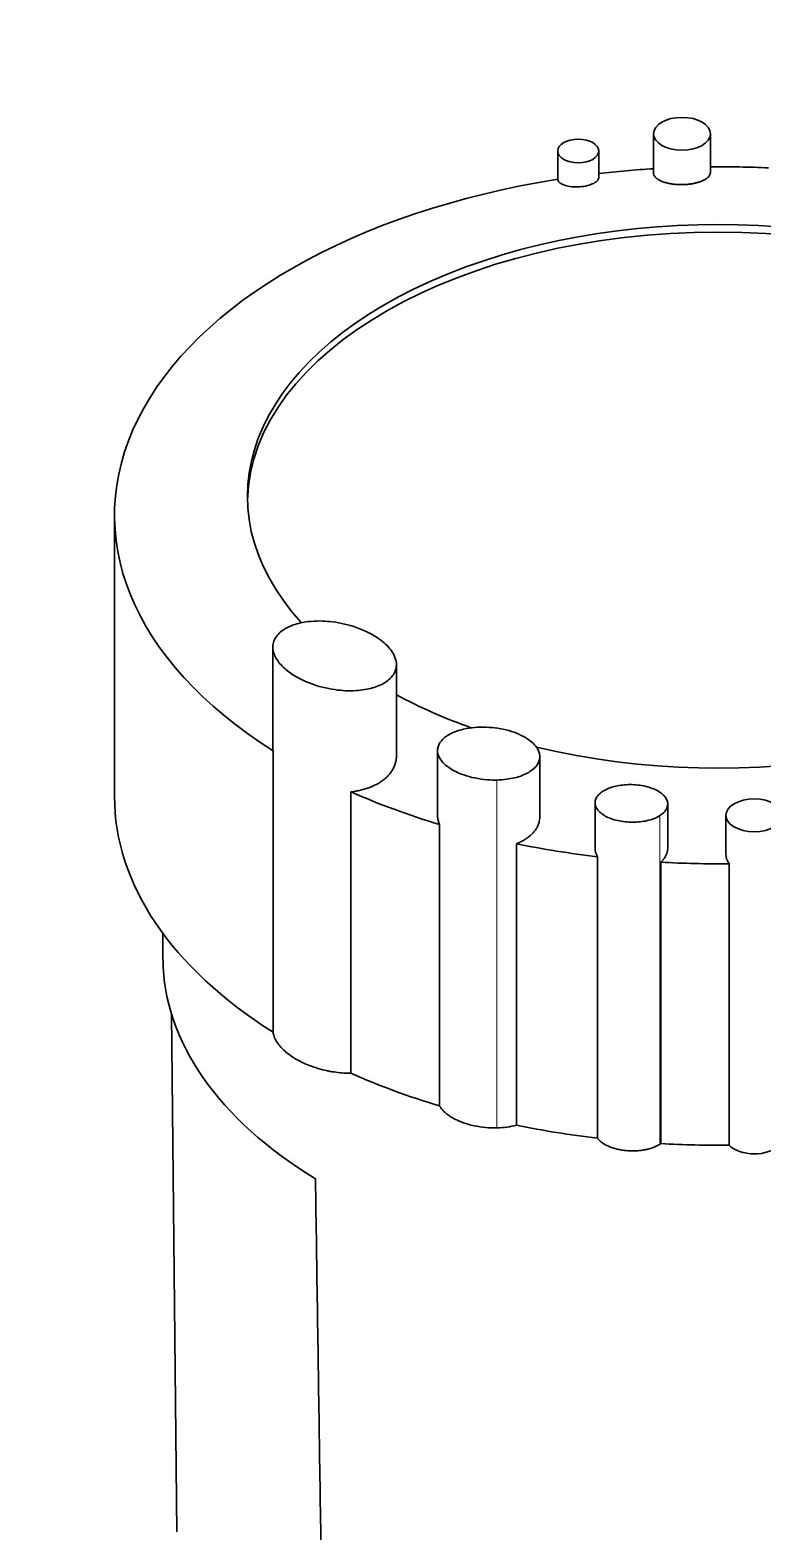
# Model space of a CAD drawing. Header units: millimetres. Extents: x 0 to 42050, y 0 to 29700.
# Drawn here: x 24468.34 to 24487.02, y 11992.93 to 12031.21 of the extents above; entities that cross this region are included whole.
import ezdxf

# ---------------------------------------------------------------- set-up
doc = ezdxf.new("R2010")
doc.units = ezdxf.units.MM
doc.header["$LTSCALE"] = 50
doc.layers.add('Visible', color=7, linetype='Continuous', lineweight=35)
doc.layers.add('Visible Narrow', color=7, linetype='Continuous', lineweight=18)

msp = doc.modelspace()

# ---------------------------------------------------------------- linework, layer by layer
at = {"layer": 'Visible'}
for p, q in [((24484.232, 12027.57), (24484.232, 12028.567)), ((24485.685, 12027.583), (24485.685, 12028.567)), ((24481.791, 12027.408), (24481.791, 12028.129)), ((24482.836, 12027.454), (24482.836, 12028.129)), ((24470.492, 12011.669), (24470.492, 12018.843)), ((24474.528, 12012.913), (24474.528, 12015.478)), ((24477.678, 12012.707), (24477.678, 12015.037)), ((24474.532, 12005.668), (24474.532, 12012.842)), ((24478.728, 12011.194), (24478.728, 12012.846)), ((24481.333, 12011.159), (24481.333, 12012.69)), ((24476.517, 12004.618), (24476.517, 12011.792)), ((24482.743, 12010.354), (24482.743, 12011.515)), ((24484.594, 12010.353), (24484.594, 12011.48)), ((24486.076, 12010.211), (24486.076, 12011.194)), ((24478.78, 12003.787), (24478.78, 12010.961)), ((24480.741, 12003.295), (24480.741, 12010.468)), ((24482.803, 12002.964), (24482.803, 12010.138)), ((24484.418, 12002.825), (24484.418, 12009.998)), ((24486.161, 12002.786), (24486.161, 12009.96)), ((24471.727, 12007.505), (24471.72, 12008.191)), ((24472.083, 11992.926), (24471.942, 12006.137))]:
    msp.add_line(p, q, dxfattribs=at)
at = {"layer": 'Visible', "color": 9, "true_color": 0xc0c0c0}
for major_axis, start_param, end_param in [((-3300, 0), 6.086634, 9.623125), ((-3260, 0), 0, 1.750512)]:
    msp.add_ellipse((26536.67, 12505.046), major_axis=major_axis, ratio=0.57735, start_param=start_param, end_param=end_param, dxfattribs=at)
at = {"layer": 'Visible'}
for centre, major_axis in [((24484.959, 12028.567), (-0.726, 0)), ((24482.313, 12028.129), (-0.523, 0)), ((24486.802, 12011.194), (0.726, 0))]:
    msp.add_ellipse(centre, major_axis=major_axis, ratio=0.57735, dxfattribs=at)
for centre, major_axis, ratio, start_param, end_param in [((24485.88, 12018.843), (-15.389, 0), 0.57735, 4.819683, 4.911536), ((24484.959, 12027.576), (-0.726, -0.009), 0.420952, 2.72899, 3.136556), ((24485.88, 12018.843), (-15.389, 0), 0.57735, 4.628722, 4.725102), ((24485.88, 12018.843), (-15.389, 0), 0.57735, 4.981368, 7.024738), ((24485.88, 12019.324), (-12, 0), 0.57735, 1.174567, 6.7668), ((24485.88, 12019.133), (-12, 0), 0.57735, 3.15534, 6.269438), ((24485.88, 12019.324), (-12, 0), 0.57735, 0.818232, 1.01877), ((24485.88, 12011.669), (-15.389, 0), 0.57735, 0, 0.741553), ((24485.88, 12018.843), (15.389, 0), 0.57735, 4.058312, 4.232803), ((24485.88, 12018.843), (15.389, 0), 0.57735, 4.37188, 4.511059), ((24485.88, 12018.843), (15.389, 0), 0.57735, 4.617222, 4.730626), ((24486.802, 12010.203), (-0.726, 0.015), 0.733541, 0.015633, 0.504332), ((24485.88, 12007.556), (-14.153, 0), 0.57735, 0.006171, 0.759321), ((24478.296, 12005.282), (-3.764, 0.505), 0.340079, 0.091375, 0.110273), ((24485.88, 12011.669), (-15.389, 0), 0.57735, 0.916719, 1.09121), ((24480.194, 12004.117), (1.544, 0), 0.57735, 4.243408, 4.36131), ((24485.88, 12011.669), (-15.389, 0), 0.57735, 1.230287, 1.369466), ((24483.985, 12003.045), (0.608, 0.088), 0.596288, 5.36756, 5.415367), ((24485.88, 12011.669), (-15.389, 0), 0.57735, 1.47563, 1.589033), ((24486.802, 12002.983), (0.726, 0), 0.57735, 3.630293, 4.716834), ((24486.802, 12002.983), (0.726, 0), 0.57735, 4.830327, 5.916867), ((24483.695, 12003.221), (1.006, 0), 0.57735, 4.504742, 4.62354), ((24486.804, 12002.961), (0.688, 0), 0.57735, 4.713662, 4.833498)]:
    msp.add_ellipse(centre, major_axis=major_axis, ratio=ratio, start_param=start_param, end_param=end_param, dxfattribs=at)
for points, knots in [([(24484.232, 12027.57), (24484.232, 12027.563), (24484.233, 12027.556), (24484.234, 12027.55), (24484.235, 12027.544), (24484.236, 12027.539), (24484.237, 12027.533), (24484.239, 12027.528), (24484.241, 12027.523), (24484.243, 12027.517), (24484.248, 12027.507), (24484.253, 12027.496), (24484.261, 12027.485), (24484.268, 12027.475), (24484.276, 12027.465), (24484.286, 12027.455), (24484.291, 12027.45), (24484.296, 12027.445), (24484.302, 12027.44), (24484.308, 12027.435), (24484.314, 12027.43), (24484.32, 12027.425), (24484.325, 12027.421), (24484.33, 12027.417), (24484.335, 12027.414), (24484.34, 12027.41), (24484.346, 12027.407), (24484.351, 12027.403), (24484.363, 12027.396), (24484.375, 12027.389), (24484.387, 12027.382), (24484.4, 12027.376), (24484.413, 12027.369), (24484.427, 12027.363), (24484.434, 12027.36), (24484.441, 12027.357), (24484.448, 12027.354), (24484.456, 12027.351), (24484.463, 12027.348), (24484.471, 12027.345), (24484.478, 12027.343), (24484.486, 12027.34), (24484.494, 12027.337), (24484.502, 12027.334), (24484.51, 12027.332), (24484.518, 12027.329), (24484.526, 12027.327), (24484.535, 12027.324), (24484.543, 12027.322), (24484.552, 12027.319), (24484.56, 12027.317), (24484.569, 12027.315), (24484.578, 12027.312), (24484.586, 12027.31), (24484.595, 12027.308), (24484.604, 12027.306), (24484.613, 12027.304), (24484.623, 12027.302), (24484.641, 12027.298), (24484.659, 12027.295), (24484.678, 12027.292), (24484.688, 12027.29), (24484.697, 12027.289), (24484.707, 12027.287), (24484.717, 12027.286), (24484.726, 12027.285), (24484.736, 12027.283), (24484.746, 12027.282), (24484.756, 12027.281), (24484.766, 12027.28), (24484.776, 12027.279), (24484.786, 12027.278), (24484.796, 12027.277), (24484.806, 12027.276), (24484.817, 12027.275), (24484.827, 12027.275), (24484.837, 12027.274), (24484.847, 12027.273), (24484.858, 12027.273), (24484.868, 12027.272), (24484.878, 12027.272), (24484.888, 12027.271), (24484.899, 12027.271), (24484.909, 12027.271), (24484.919, 12027.271), (24484.93, 12027.271), (24484.94, 12027.271), (24484.95, 12027.271), (24484.961, 12027.271), (24484.971, 12027.271), (24484.981, 12027.271), (24484.992, 12027.271), (24485.002, 12027.272), (24485.012, 12027.272), (24485.023, 12027.272), (24485.033, 12027.273), (24485.043, 12027.274), (24485.054, 12027.274), (24485.064, 12027.275), (24485.074, 12027.276), (24485.084, 12027.277), (24485.095, 12027.277), (24485.105, 12027.278), (24485.115, 12027.279), (24485.125, 12027.28), (24485.135, 12027.282), (24485.145, 12027.283), (24485.155, 12027.284), (24485.165, 12027.285), (24485.178, 12027.287), (24485.191, 12027.289), (24485.203, 12027.291), (24485.209, 12027.292), (24485.215, 12027.293), (24485.222, 12027.294), (24485.228, 12027.295), (24485.234, 12027.296), (24485.24, 12027.297), (24485.252, 12027.3), (24485.264, 12027.302), (24485.276, 12027.305), (24485.288, 12027.307), (24485.3, 12027.31), (24485.312, 12027.313), (24485.323, 12027.316), (24485.335, 12027.319), (24485.346, 12027.322), (24485.357, 12027.325), (24485.368, 12027.328), (24485.379, 12027.331), (24485.39, 12027.335), (24485.401, 12027.338), (24485.411, 12027.342), (24485.421, 12027.345), (24485.432, 12027.349), (24485.441, 12027.353), (24485.451, 12027.357), (24485.461, 12027.36), (24485.47, 12027.364), (24485.48, 12027.368), (24485.489, 12027.373), (24485.497, 12027.377), (24485.506, 12027.381), (24485.515, 12027.385), (24485.523, 12027.39), (24485.532, 12027.394), (24485.54, 12027.399), (24485.547, 12027.403), (24485.555, 12027.408), (24485.563, 12027.412), (24485.57, 12027.417), (24485.577, 12027.422), (24485.584, 12027.427), (24485.59, 12027.432), (24485.597, 12027.437), (24485.603, 12027.442), (24485.609, 12027.447), (24485.615, 12027.452), (24485.62, 12027.457), (24485.625, 12027.462)], [0.676327, 0.676327, 0.676327, 0.676327, 0.795915, 0.795915, 0.795915, 0.895281, 0.895281, 0.895281, 0.994648, 0.994648, 0.994648, 1.193412, 1.193412, 1.193412, 1.392244, 1.392244, 1.392244, 1.491995, 1.491995, 1.491995, 1.59209, 1.59209, 1.59209, 1.670025, 1.670025, 1.670025, 1.748007, 1.748007, 1.748007, 1.90383, 1.90383, 1.90383, 2.059007, 2.059007, 2.059007, 2.13629, 2.13629, 2.13629, 2.213794, 2.213794, 2.213794, 2.291525, 2.291525, 2.291525, 2.369412, 2.369412, 2.369412, 2.447383, 2.447383, 2.447383, 2.52536, 2.52536, 2.52536, 2.603271, 2.603271, 2.603271, 2.681042, 2.681042, 2.681042, 2.835916, 2.835916, 2.835916, 2.913328, 2.913328, 2.913328, 2.990989, 2.990989, 2.990989, 3.068828, 3.068828, 3.068828, 3.146772, 3.146772, 3.146772, 3.224744, 3.224744, 3.224744, 3.302665, 3.302665, 3.302665, 3.38046, 3.38046, 3.38046, 3.458057, 3.458057, 3.458057, 3.535395, 3.535395, 3.535395, 3.61277, 3.61277, 3.61277, 3.690401, 3.690401, 3.690401, 3.768219, 3.768219, 3.768219, 3.846153, 3.846153, 3.846153, 3.924124, 3.924124, 3.924124, 4.002055, 4.002055, 4.002055, 4.079869, 4.079869, 4.079869, 4.179704, 4.179704, 4.179704, 4.229458, 4.229458, 4.229458, 4.279178, 4.279178, 4.279178, 4.378945, 4.378945, 4.378945, 4.479047, 4.479047, 4.479047, 4.579336, 4.579336, 4.579336, 4.679652, 4.679652, 4.679652, 4.779833, 4.779833, 4.779833, 4.879722, 4.879722, 4.879722, 4.979215, 4.979215, 4.979215, 5.078917, 5.078917, 5.078917, 5.178968, 5.178968, 5.178968, 5.279231, 5.279231, 5.279231, 5.379555, 5.379555, 5.379555, 5.479783, 5.479783, 5.479783, 5.579762, 5.579762, 5.579762, 5.679349, 5.679349, 5.679349, 5.679349]), ([(24481.791, 12027.408), (24481.793, 12027.384), (24481.804, 12027.359), (24481.852, 12027.309), (24481.891, 12027.285), (24481.982, 12027.249), (24482.039, 12027.234), (24482.166, 12027.215), (24482.236, 12027.211), (24482.367, 12027.215), (24482.437, 12027.222), (24482.567, 12027.248), (24482.626, 12027.267), (24482.721, 12027.308), (24482.763, 12027.335), (24482.82, 12027.391), (24482.834, 12027.421), (24482.836, 12027.45), (24482.836, 12027.452), (24482.836, 12027.454)], [-0.7880279, -0.7880279, -0.7880279, -0.7880279, -0.7446738, -0.7446738, -0.694415, -0.694415, -0.6450434, -0.6450434, -0.5956717, -0.5956717, -0.5465636, -0.5465636, -0.4974554, -0.4974554, -0.4474627, -0.4474627, -0.39747, -0.39747, -0.394509, -0.394509, -0.394509, -0.394509]), ([(24477.67, 12015.122), (24477.645, 12015.26), (24477.565, 12015.374), (24477.422, 12015.547), (24477.314, 12015.641), (24477.031, 12015.828), (24476.831, 12015.927), (24476.382, 12016.072), (24476.169, 12016.114), (24475.829, 12016.148), (24475.639, 12016.157), (24475.295, 12016.114), (24475.166, 12016.086), (24474.912, 12015.998), (24474.828, 12015.945), (24474.69, 12015.848), (24474.623, 12015.771), (24474.547, 12015.624), (24474.512, 12015.524), (24474.536, 12015.393)], [-1.472432, -1.472432, -1.472432, -1.472432, -1.337706, -1.337706, -1.147944, -1.147944, -0.917166, -0.917166, -0.718918, -0.718918, -0.577001, -0.577001, -0.487694, -0.487694, -0.382199, -0.382199, -0.171509, -0.171509, 0, 0, 0, 0]), ([(24474.536, 12015.393), (24474.553, 12015.3), (24474.597, 12015.209), (24474.722, 12015.036), (24474.803, 12014.954), (24475.072, 12014.741), (24475.296, 12014.622), (24475.77, 12014.455), (24475.99, 12014.411), (24476.352, 12014.367), (24476.532, 12014.361), (24476.861, 12014.391), (24476.996, 12014.419), (24477.236, 12014.493), (24477.341, 12014.543), (24477.517, 12014.668), (24477.584, 12014.745), (24477.66, 12014.892), (24477.694, 12014.992), (24477.67, 12015.122)], [-1.609031, -1.609031, -1.609031, -1.609031, -1.482703, -1.482703, -1.356113, -1.356113, -1.130422, -1.130422, -0.927719, -0.927719, -0.736307, -0.736307, -0.5717, -0.5717, -0.381786, -0.381786, -0.170571, -0.170571, 0, 0, 0, 0]), ([(24479.82, 12013.441), (24479.723, 12013.439), (24479.626, 12013.431), (24479.437, 12013.403), (24479.346, 12013.382), (24479.133, 12013.315), (24479.032, 12013.265), (24478.889, 12013.165), (24478.831, 12013.112), (24478.743, 12012.977), (24478.724, 12012.9), (24478.734, 12012.738), (24478.77, 12012.654), (24478.908, 12012.483), (24479.018, 12012.398), (24479.301, 12012.248), (24479.481, 12012.186), (24479.905, 12012.098), (24480.098, 12012.091), (24480.241, 12012.094)], [-1.0291835, -1.0291835, -1.0291835, -1.0291835, -0.9910934, -0.9910934, -0.952916, -0.952916, -0.8965015, -0.8965015, -0.8521566, -0.8521566, -0.803104, -0.803104, -0.7474184, -0.7474184, -0.681095, -0.681095, -0.6048226, -0.6048226, -0.5137114, -0.5137114, -0.5137114, -0.5137114]), ([(24480.241, 12012.094), (24480.269, 12012.095), (24480.296, 12012.096), (24480.467, 12012.106), (24480.607, 12012.127), (24480.894, 12012.204), (24481.005, 12012.259), (24481.152, 12012.353), (24481.222, 12012.411), (24481.317, 12012.556), (24481.337, 12012.633), (24481.328, 12012.795), (24481.293, 12012.878), (24481.158, 12013.049), (24481.049, 12013.133), (24480.771, 12013.283), (24480.593, 12013.346), (24480.217, 12013.426), (24480.019, 12013.446), (24479.82, 12013.441)], [-0.969635, -0.969635, -0.969635, -0.969635, -0.9516039, -0.9516039, -0.8590401, -0.8590401, -0.7468642, -0.7468642, -0.6448206, -0.6448206, -0.5452979, -0.5452979, -0.4337363, -0.4337363, -0.3009485, -0.3009485, -0.1487815, -0.1487815, 0, 0, 0, 0]), ([(24474.532, 12012.842), (24474.531, 12012.852), (24474.53, 12012.863), (24474.53, 12012.873), (24474.529, 12012.884), (24474.529, 12012.895), (24474.528, 12012.905), (24474.528, 12012.908), (24474.528, 12012.91), (24474.528, 12012.913)], [0, 0, 0, 0, 0.1174403, 0.1174403, 0.1174403, 0.2348544, 0.2348544, 0.2348544, 0.2622607, 0.2622607, 0.2622607, 0.2622607]), ([(24477.678, 12012.707), (24477.678, 12012.698), (24477.678, 12012.689), (24477.678, 12012.68), (24477.677, 12012.665), (24477.676, 12012.651), (24477.674, 12012.636), (24477.674, 12012.629), (24477.673, 12012.622), (24477.672, 12012.615), (24477.671, 12012.608), (24477.669, 12012.6), (24477.668, 12012.593), (24477.665, 12012.579), (24477.662, 12012.564), (24477.659, 12012.55), (24477.652, 12012.521), (24477.643, 12012.492), (24477.631, 12012.463), (24477.62, 12012.435), (24477.607, 12012.406), (24477.592, 12012.378), (24477.585, 12012.364), (24477.577, 12012.35), (24477.568, 12012.336), (24477.56, 12012.322), (24477.551, 12012.309), (24477.541, 12012.295), (24477.522, 12012.268), (24477.501, 12012.241), (24477.478, 12012.216), (24477.466, 12012.203), (24477.454, 12012.19), (24477.442, 12012.178), (24477.429, 12012.165), (24477.416, 12012.153), (24477.403, 12012.141), (24477.396, 12012.135), (24477.389, 12012.129), (24477.382, 12012.123), (24477.375, 12012.117), (24477.368, 12012.111), (24477.361, 12012.105), (24477.346, 12012.094), (24477.331, 12012.083), (24477.316, 12012.072), (24477.3, 12012.061), (24477.284, 12012.05), (24477.268, 12012.04), (24477.252, 12012.029), (24477.235, 12012.019), (24477.219, 12012.009), (24477.202, 12012), (24477.184, 12011.99), (24477.167, 12011.981), (24477.149, 12011.972), (24477.131, 12011.963), (24477.113, 12011.954), (24477.077, 12011.937), (24477.04, 12011.921), (24477.002, 12011.907), (24476.964, 12011.892), (24476.925, 12011.879), (24476.885, 12011.866), (24476.845, 12011.854), (24476.805, 12011.843), (24476.765, 12011.834), (24476.744, 12011.829), (24476.724, 12011.825), (24476.703, 12011.82), (24476.683, 12011.816), (24476.662, 12011.812), (24476.642, 12011.809), (24476.621, 12011.805), (24476.6, 12011.802), (24476.58, 12011.799), (24476.559, 12011.797), (24476.538, 12011.794), (24476.517, 12011.792)], [0.372377, 0.372377, 0.372377, 0.372377, 0.470785, 0.470785, 0.470785, 0.627764, 0.627764, 0.627764, 0.70624, 0.70624, 0.70624, 0.784685, 0.784685, 0.784685, 0.941791, 0.941791, 0.941791, 1.256554, 1.256554, 1.256554, 1.570799, 1.570799, 1.570799, 1.727749, 1.727749, 1.727749, 1.884656, 1.884656, 1.884656, 2.198411, 2.198411, 2.198411, 2.355306, 2.355306, 2.355306, 2.512177, 2.512177, 2.512177, 2.590637, 2.590637, 2.590637, 2.669098, 2.669098, 2.669098, 2.825969, 2.825969, 2.825969, 2.982987, 2.982987, 2.982987, 3.14007, 3.14007, 3.14007, 3.29699, 3.29699, 3.29699, 3.453876, 3.453876, 3.453876, 3.767724, 3.767724, 3.767724, 4.081562, 4.081562, 4.081562, 4.395498, 4.395498, 4.395498, 4.552406, 4.552406, 4.552406, 4.70939, 4.70939, 4.70939, 4.866307, 4.866307, 4.866307, 5.023344, 5.023344, 5.023344, 5.023344]), ([(24484.397, 12011.189), (24484.426, 12011.208), (24484.437, 12011.216), (24484.503, 12011.269), (24484.544, 12011.318), (24484.594, 12011.422), (24484.601, 12011.476), (24484.581, 12011.57), (24484.561, 12011.629), (24484.444, 12011.754), (24484.367, 12011.806), (24484.175, 12011.896), (24484.057, 12011.931), (24483.804, 12011.974), (24483.67, 12011.981), (24483.418, 12011.967), (24483.3, 12011.948), (24483.098, 12011.889), (24483.012, 12011.852), (24482.941, 12011.806)], [-0.8880941, -0.8880941, -0.8880941, -0.8880941, -0.8540851, -0.8540851, -0.7043262, -0.7043262, -0.5505729, -0.5505729, -0.4535132, -0.4535132, -0.367199, -0.367199, -0.26893, -0.26893, -0.1703214, -0.1703214, -0.0796423, -0.0796423, 0, 0, 0, 0]), ([(24482.941, 12011.806), (24482.898, 12011.779), (24482.861, 12011.748), (24482.801, 12011.683), (24482.778, 12011.648), (24482.737, 12011.55), (24482.739, 12011.493), (24482.764, 12011.405), (24482.789, 12011.343), (24482.925, 12011.217), (24483.009, 12011.166), (24483.213, 12011.082), (24483.335, 12011.051), (24483.589, 12011.017), (24483.721, 12011.013), (24483.974, 12011.035), (24484.086, 12011.058), (24484.258, 12011.114), (24484.319, 12011.138), (24484.397, 12011.189)], [-2.02087, -2.02087, -2.02087, -2.02087, -1.877254, -1.877254, -1.733386, -1.733386, -1.484034, -1.484034, -1.280209, -1.280209, -1.106342, -1.106342, -0.913487, -0.913487, -0.72369, -0.72369, -0.538223, -0.538223, -0.390034, -0.390034, -0.390034, -0.390034]), ([(24478.78, 12010.961), (24478.773, 12010.974), (24478.768, 12010.988), (24478.762, 12011.003), (24478.757, 12011.017), (24478.752, 12011.031), (24478.748, 12011.045), (24478.744, 12011.06), (24478.741, 12011.074), (24478.738, 12011.089), (24478.735, 12011.104), (24478.733, 12011.118), (24478.731, 12011.133), (24478.73, 12011.148), (24478.729, 12011.163), (24478.728, 12011.178), (24478.728, 12011.183), (24478.728, 12011.188), (24478.728, 12011.194)], [0, 0, 0, 0, 0.1584738, 0.1584738, 0.1584738, 0.3168666, 0.3168666, 0.3168666, 0.4752531, 0.4752531, 0.4752531, 0.6336674, 0.6336674, 0.6336674, 0.7921518, 0.7921518, 0.7921518, 0.8498175, 0.8498175, 0.8498175, 0.8498175]), ([(24481.333, 12011.159), (24481.333, 12011.153), (24481.333, 12011.147), (24481.333, 12011.142), (24481.332, 12011.098), (24481.325, 12011.055), (24481.314, 12011.012), (24481.306, 12010.984), (24481.296, 12010.956), (24481.284, 12010.928), (24481.278, 12010.914), (24481.271, 12010.901), (24481.264, 12010.887), (24481.26, 12010.88), (24481.256, 12010.874), (24481.252, 12010.867), (24481.248, 12010.86), (24481.244, 12010.854), (24481.24, 12010.847), (24481.231, 12010.834), (24481.222, 12010.821), (24481.213, 12010.808), (24481.203, 12010.795), (24481.193, 12010.782), (24481.182, 12010.77), (24481.172, 12010.757), (24481.161, 12010.745), (24481.149, 12010.733), (24481.137, 12010.721), (24481.125, 12010.709), (24481.113, 12010.697), (24481.1, 12010.685), (24481.087, 12010.674), (24481.074, 12010.663), (24481.061, 12010.652), (24481.047, 12010.641), (24481.033, 12010.63), (24481.018, 12010.619), (24481.004, 12010.609), (24480.989, 12010.599), (24480.974, 12010.588), (24480.959, 12010.579), (24480.943, 12010.569), (24480.927, 12010.559), (24480.911, 12010.55), (24480.895, 12010.541), (24480.879, 12010.532), (24480.862, 12010.523), (24480.845, 12010.515), (24480.812, 12010.498), (24480.777, 12010.483), (24480.741, 12010.468)], [5.554733, 5.554733, 5.554733, 5.554733, 5.614093, 5.614093, 5.614093, 6.072494, 6.072494, 6.072494, 6.372663, 6.372663, 6.372663, 6.522733, 6.522733, 6.522733, 6.597775, 6.597775, 6.597775, 6.672831, 6.672831, 6.672831, 6.822903, 6.822903, 6.822903, 6.973035, 6.973035, 6.973035, 7.12319, 7.12319, 7.12319, 7.273314, 7.273314, 7.273314, 7.423461, 7.423461, 7.423461, 7.573647, 7.573647, 7.573647, 7.724027, 7.724027, 7.724027, 7.874381, 7.874381, 7.874381, 8.024508, 8.024508, 8.024508, 8.174579, 8.174579, 8.174579, 8.474771, 8.474771, 8.474771, 8.474771]), ([(24482.803, 12010.138), (24482.796, 12010.15), (24482.79, 12010.162), (24482.784, 12010.174), (24482.778, 12010.186), (24482.773, 12010.199), (24482.769, 12010.211), (24482.764, 12010.224), (24482.76, 12010.237), (24482.757, 12010.25), (24482.753, 12010.262), (24482.751, 12010.275), (24482.748, 12010.288), (24482.745, 12010.31), (24482.743, 12010.332), (24482.743, 12010.354)], [0, 0, 0, 0, 0.1366671, 0.1366671, 0.1366671, 0.2733863, 0.2733863, 0.2733863, 0.410021, 0.410021, 0.410021, 0.5467909, 0.5467909, 0.5467909, 0.7781392, 0.7781392, 0.7781392, 0.7781392]), ([(24484.594, 12010.353), (24484.594, 12010.345), (24484.594, 12010.337), (24484.594, 12010.329), (24484.593, 12010.317), (24484.592, 12010.306), (24484.59, 12010.294), (24484.589, 12010.288), (24484.588, 12010.282), (24484.587, 12010.276), (24484.585, 12010.27), (24484.584, 12010.264), (24484.583, 12010.258), (24484.577, 12010.235), (24484.569, 12010.211), (24484.559, 12010.189), (24484.549, 12010.166), (24484.537, 12010.143), (24484.523, 12010.121), (24484.509, 12010.1), (24484.493, 12010.078), (24484.476, 12010.058), (24484.467, 12010.047), (24484.458, 12010.037), (24484.448, 12010.027), (24484.438, 12010.018), (24484.428, 12010.008), (24484.418, 12009.998)], [5.549404, 5.549404, 5.549404, 5.549404, 5.632448, 5.632448, 5.632448, 5.756613, 5.756613, 5.756613, 5.818684, 5.818684, 5.818684, 5.880766, 5.880766, 5.880766, 6.129152, 6.129152, 6.129152, 6.377693, 6.377693, 6.377693, 6.626296, 6.626296, 6.626296, 6.750645, 6.750645, 6.750645, 6.875023, 6.875023, 6.875023, 6.875023]), ([(24476.517, 12004.618), (24476.434, 12004.618), (24476.355, 12004.622), (24476.283, 12004.628), (24476.215, 12004.633), (24476.149, 12004.641), (24476.087, 12004.651), (24476.056, 12004.655), (24476.024, 12004.661), (24475.991, 12004.667), (24475.954, 12004.674), (24475.922, 12004.68), (24475.896, 12004.686), (24475.754, 12004.717), (24475.634, 12004.753), (24475.537, 12004.788), (24475.471, 12004.811), (24475.408, 12004.836), (24475.347, 12004.863), (24475.315, 12004.878), (24475.285, 12004.892), (24475.257, 12004.905), (24475.233, 12004.917), (24475.204, 12004.932), (24475.171, 12004.95), (24475.116, 12004.98), (24475.062, 12005.012), (24475.012, 12005.046), (24474.966, 12005.077), (24474.918, 12005.112), (24474.87, 12005.152), (24474.828, 12005.186), (24474.79, 12005.222), (24474.755, 12005.259), (24474.736, 12005.279), (24474.719, 12005.298), (24474.704, 12005.315), (24474.692, 12005.33), (24474.676, 12005.35), (24474.66, 12005.373), (24474.632, 12005.411), (24474.607, 12005.451), (24474.587, 12005.492), (24474.565, 12005.538), (24474.551, 12005.579), (24474.542, 12005.616), (24474.54, 12005.625), (24474.538, 12005.634), (24474.536, 12005.643)], [17.112883, 17.112883, 17.112883, 17.112883, 17.712225, 17.712225, 17.712225, 18.212756, 18.212756, 18.212756, 18.463102, 18.463102, 18.463102, 18.713412, 18.713412, 18.713412, 19.714276, 19.714276, 19.714276, 20.291946, 20.291946, 20.291946, 20.580803, 20.580803, 20.580803, 20.869647, 20.869647, 20.869647, 21.447327, 21.447327, 21.447327, 22.025013, 22.025013, 22.025013, 22.572438, 22.572438, 22.572438, 22.846173, 22.846173, 22.846173, 23.119908, 23.119908, 23.119908, 23.667317, 23.667317, 23.667317, 24.214715, 24.214715, 24.214715, 24.335586, 24.335586, 24.335586, 24.335586]), ([(24479.497, 12003.322), (24479.49, 12003.324), (24479.484, 12003.326), (24479.478, 12003.328), (24479.432, 12003.342), (24479.386, 12003.357), (24479.342, 12003.374), (24479.298, 12003.391), (24479.255, 12003.409), (24479.215, 12003.428), (24479.17, 12003.449), (24479.131, 12003.47), (24479.098, 12003.49), (24479.07, 12003.506), (24479.037, 12003.526), (24479.003, 12003.551), (24478.97, 12003.575), (24478.942, 12003.597), (24478.92, 12003.617), (24478.891, 12003.643), (24478.868, 12003.667), (24478.849, 12003.689), (24478.83, 12003.711), (24478.811, 12003.736), (24478.793, 12003.764), (24478.789, 12003.772), (24478.784, 12003.779), (24478.78, 12003.787)], [1.91706, 1.91706, 1.91706, 1.91706, 1.977233, 1.977233, 1.977233, 2.372727, 2.372727, 2.372727, 2.768227, 2.768227, 2.768227, 3.163724, 3.163724, 3.163724, 3.519225, 3.519225, 3.519225, 3.874729, 3.874729, 3.874729, 4.230226, 4.230226, 4.230226, 4.585732, 4.585732, 4.585732, 4.691108, 4.691108, 4.691108, 4.691108]), ([(24480.241, 12003.227), (24480.144, 12003.224), (24480.046, 12003.228), (24479.852, 12003.246), (24479.756, 12003.261), (24479.663, 12003.28)], [0, 0, 0, 0, 0.0729836, 0.0729836, 0.1472241, 0.1472241, 0.1472241, 0.1472241]), ([(24480.741, 12003.295), (24480.664, 12003.274), (24480.584, 12003.258), (24480.416, 12003.235), (24480.329, 12003.228), (24480.241, 12003.227)], [0.000001, 0.000001, 0.000001, 0.000001, 0.0634448, 0.0634448, 0.1293563, 0.1293563, 0.1293563, 0.1293563]), ([(24483.488, 12002.653), (24483.466, 12002.655), (24483.442, 12002.658), (24483.418, 12002.662), (24483.373, 12002.67), (24483.334, 12002.678), (24483.3, 12002.686), (24483.246, 12002.699), (24483.179, 12002.718), (24483.109, 12002.747), (24483.079, 12002.759), (24483.051, 12002.773), (24483.024, 12002.787), (24482.997, 12002.801), (24482.971, 12002.815), (24482.947, 12002.831), (24482.925, 12002.846), (24482.905, 12002.861), (24482.887, 12002.876), (24482.87, 12002.89), (24482.853, 12002.906), (24482.836, 12002.923), (24482.828, 12002.933), (24482.821, 12002.941), (24482.815, 12002.949), (24482.811, 12002.953), (24482.807, 12002.959), (24482.803, 12002.964)], [2.49121, 2.49121, 2.49121, 2.49121, 2.661477, 2.661477, 2.661477, 2.972457, 2.972457, 2.972457, 3.5195, 3.5195, 3.5195, 3.793117, 3.793117, 3.793117, 4.066739, 4.066739, 4.066739, 4.309574, 4.309574, 4.309574, 4.5524, 4.5524, 4.5524, 4.67383, 4.67383, 4.67383, 4.750824, 4.750824, 4.750824, 4.750824]), ([(24484.397, 12002.811), (24484.32, 12002.761), (24484.225, 12002.722), (24484.12, 12002.693), (24484.091, 12002.685), (24484.064, 12002.679), (24484.04, 12002.674), (24484.016, 12002.669), (24483.989, 12002.664), (24483.958, 12002.659), (24483.902, 12002.651), (24483.845, 12002.645), (24483.787, 12002.642), (24483.727, 12002.639), (24483.666, 12002.639), (24483.606, 12002.642)], [0, 0, 0, 0, 0.863734, 0.863734, 0.863734, 1.080057, 1.080057, 1.080057, 1.296349, 1.296349, 1.296349, 1.728808, 1.728808, 1.728808, 2.183524, 2.183524, 2.183524, 2.183524]), ([(24475.615, 12001.93), (24475.632, 12000.771), (24475.649, 11999.612), (24475.666, 11998.453), (24475.684, 11997.293), (24475.701, 11996.134), (24475.718, 11994.975), (24475.736, 11993.816), (24475.753, 11992.657), (24475.77, 11991.498), (24475.788, 11990.339), (24475.805, 11989.179), (24475.822, 11988.02)], [0, 0, 0, 0, 10.647475, 10.647475, 10.647475, 21.294952, 21.294952, 21.294952, 31.94243, 31.94243, 31.94243, 42.589906, 42.589906, 42.589906, 42.589906])]:
    msp.add_open_spline(points, degree=3, knots=knots, dxfattribs=at)
at = {"layer": 'Visible Narrow'}
for p, q in [((24474.536, 12005.643), (24474.536, 12015.393)), ((24480.241, 12003.227), (24480.241, 12012.094)), ((24484.397, 12002.811), (24484.397, 12011.189))]:
    msp.add_line(p, q, dxfattribs=at)
for centre, major_axis, ratio, start_param, end_param in [((24479.734, 12002.613), (0.631, -0.602), 0.615467, 2.198419, 2.432396), ((24483.628, 12000.945), (0.137, -1.708), 0.441086, 2.990101, 3.145301), ((24486.799, 11998.985), (-0.055, -3.586), 0.207996, 3.097039, 3.207248)]:
    msp.add_ellipse(centre, major_axis=major_axis, ratio=ratio, start_param=start_param, end_param=end_param, dxfattribs=at)

doc.saveas('drawing.dxf')
